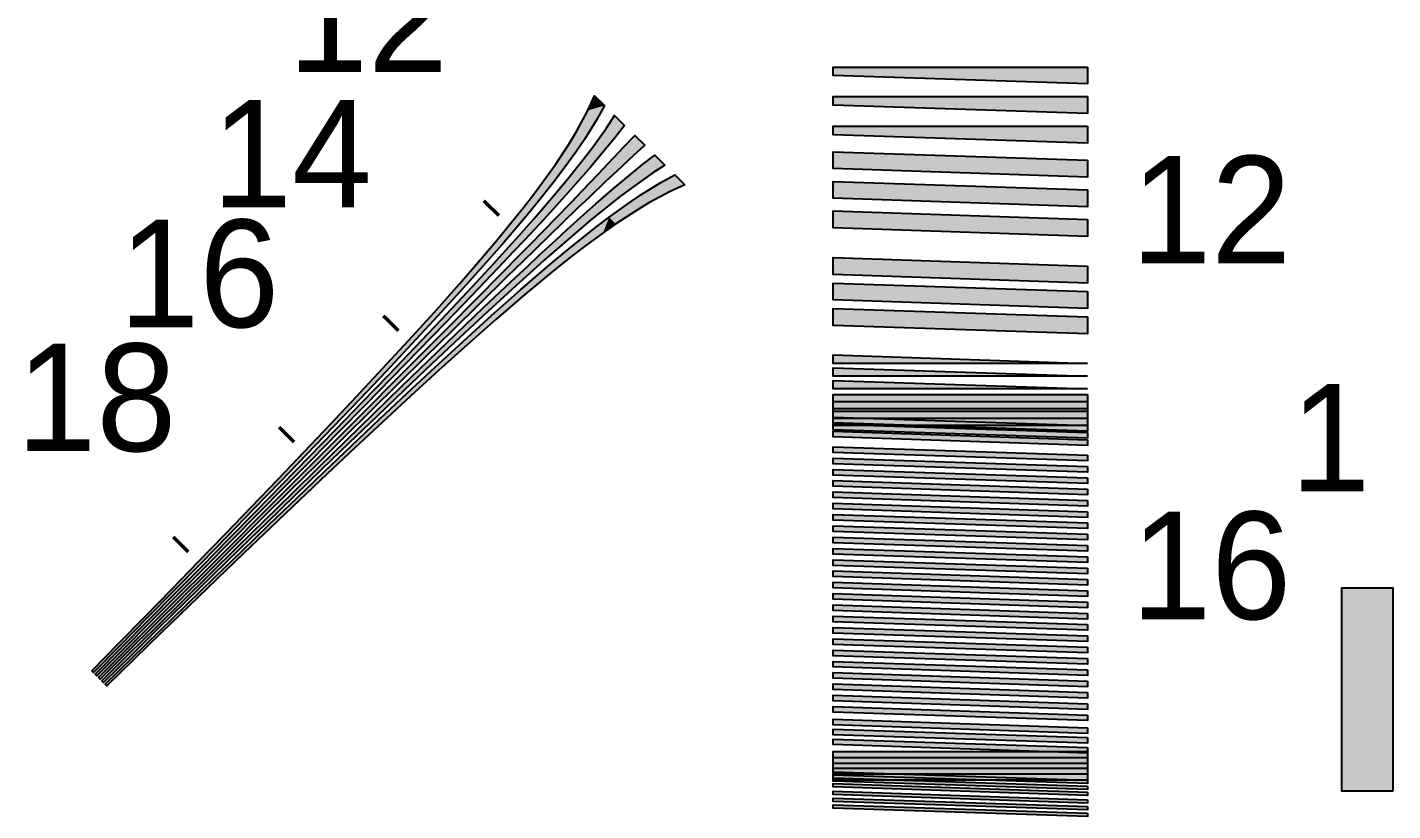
# Model space of a CAD drawing. Header units: millimetres. Extents: x 0 to 420, y 0 to 297.
# Drawn here: x 235 to 301.5, y 198.3 to 236.4 of the extents above; entities that cross this region are included whole.
import ezdxf

# ---------------------------------------------------------------- set-up
doc = ezdxf.new("R2010")
doc.units = ezdxf.units.MM
for name, color, linetype in [('CENTER', 7, 'Continuous'), ('LABELS', 7, 'Continuous'), ('PERIPHERY', 7, 'Continuous')]:
    doc.layers.add(name, color=color, linetype=linetype)

msp = doc.modelspace()

# ---------------------------------------------------------------- hatches: boundary and pattern name
at = {"layer": 'CENTER', "true_color": 0x000000}
h = msp.add_hatch(color=7, dxfattribs=at)
h.dxf.hatch_style = 1
h.paths.add_polyline_path([(301.472, 199.237), (298.997, 199.237), (298.997, 209.137), (301.472, 209.137), (301.472, 199.237)])
at = {"layer": 'PERIPHERY', "true_color": 0x000000}
h = msp.add_hatch(color=7, dxfattribs=at)
h.dxf.hatch_style = 1
h.paths.add_polyline_path([(286.622, 234.506), (286.622, 233.681), (274.246, 234.094), (274.246, 234.506), (286.622, 234.506)])
h = msp.add_hatch(color=7, dxfattribs=at)
h.dxf.hatch_style = 1
h.paths.add_polyline_path([(263.108, 232.627), (262.739, 231.948), (262.136, 230.979), (261.71, 230.356), (261.049, 229.444), (260.593, 228.85), (259.898, 227.972), (259.425, 227.395), (258.704, 226.542), (258.22, 225.977), (257.485, 225.138), (256.246, 223.753), (254.992, 222.383), (253.731, 221.02), (252.46, 219.666), (251.181, 218.32), (249.898, 216.979), (248.612, 215.64), (247.321, 214.305), (246.028, 212.973), (244.735, 211.642), (243.437, 210.315), (242.14, 208.988), (240.839, 207.664), (239.536, 206.342), (238.233, 205.02), (238.153, 205.1), (239.451, 206.427), (240.748, 207.753), (242.046, 209.08), (243.339, 210.412), (244.633, 211.744), (245.921, 213.08), (247.207, 214.419), (248.49, 215.761), (249.769, 217.107), (251.042, 218.458), (252.308, 219.817), (253.567, 221.182), (254.816, 222.557), (256.051, 223.947), (257.268, 225.353), (257.986, 226.209), (258.46, 226.784), (259.161, 227.657), (259.619, 228.249), (260.288, 229.153), (260.724, 229.766), (261.349, 230.714), (261.745, 231.366), (262.294, 232.388), (262.62, 233.11), (263.108, 232.627)])
h = msp.add_hatch(color=7, dxfattribs=at)
h.dxf.hatch_style = 1
h.paths.add_polyline_path([(286.622, 233.062), (286.622, 232.237), (274.246, 232.65), (274.246, 233.062), (286.622, 233.062)])
h = msp.add_hatch(color=7, dxfattribs=at)
h.dxf.hatch_style = 1
h.paths.add_polyline_path([(264.088, 231.661), (263.628, 231.072), (262.919, 230.206), (262.437, 229.639), (261.702, 228.8), (261.205, 228.247), (260.458, 227.42), (259.954, 226.874), (259.194, 226.059), (258.686, 225.518), (257.921, 224.708), (256.638, 223.367), (255.35, 222.03), (254.057, 220.698), (252.761, 219.369), (251.46, 218.045), (250.16, 216.72), (248.857, 215.398), (247.552, 214.079), (246.246, 212.759), (244.941, 211.439), (243.633, 210.122), (242.325, 208.805), (241.015, 207.49), (239.708, 206.173), (238.397, 204.858), (238.317, 204.938), (239.622, 206.258), (240.927, 207.577), (242.233, 208.897), (243.536, 210.219), (244.838, 211.541), (246.139, 212.865), (247.436, 214.192), (248.735, 215.519), (250.03, 216.848), (251.321, 218.182), (252.609, 219.519), (253.893, 220.861), (255.171, 222.207), (256.442, 223.56), (257.703, 224.923), (258.453, 225.747), (258.95, 226.3), (259.689, 227.135), (260.176, 227.697), (260.9, 228.549), (261.377, 229.121), (262.075, 229.996), (262.528, 230.593), (263.182, 231.511), (263.598, 232.144), (264.088, 231.661)])
h = msp.add_hatch(color=7, dxfattribs=at)
h.dxf.hatch_style = 1
h.paths.add_polyline_path([(286.622, 231.619), (286.622, 230.794), (274.246, 231.206), (274.246, 231.619), (286.622, 231.619)])
h = msp.add_hatch(color=7, dxfattribs=at)
h.dxf.hatch_style = 1
h.paths.add_polyline_path([(265.067, 230.696), (264.519, 230.193), (263.703, 229.434), (263.162, 228.924), (262.356, 228.155), (261.817, 227.643), (261.016, 226.869), (260.483, 226.352), (259.684, 225.576), (259.153, 225.057), (258.354, 224.28), (257.029, 222.98), (255.704, 221.68), (254.382, 220.377), (253.062, 219.072), (251.742, 217.767), (250.422, 216.461), (249.102, 215.156), (247.784, 213.849), (246.464, 212.543), (245.147, 211.236), (243.829, 209.929), (242.512, 208.621), (241.194, 207.313), (239.877, 206.006), (238.561, 204.696), (238.478, 204.778), (239.793, 206.088), (241.106, 207.4), (242.418, 208.713), (243.731, 210.025), (245.044, 211.337), (246.356, 212.65), (247.666, 213.964), (248.979, 215.277), (250.289, 216.592), (251.599, 217.906), (252.91, 219.221), (254.22, 220.536), (255.528, 221.853), (256.833, 223.173), (258.138, 224.492), (258.918, 225.288), (259.439, 225.817), (260.218, 226.612), (260.737, 227.144), (261.512, 227.944), (262.028, 228.478), (262.8, 229.281), (263.311, 229.819), (264.073, 230.632), (264.577, 231.177), (265.067, 230.696)])
h = msp.add_hatch(color=7, dxfattribs=at)
h.dxf.hatch_style = 1
h.paths.add_polyline_path([(266.046, 229.73), (265.41, 229.315), (264.486, 228.662), (263.886, 228.21), (263.007, 227.513), (262.429, 227.04), (261.577, 226.317), (261.012, 225.831), (260.174, 225.094), (259.618, 224.599), (258.79, 223.852), (257.422, 222.595), (256.062, 221.328), (254.71, 220.054), (253.363, 218.776), (252.021, 217.492), (250.681, 216.206), (249.347, 214.916), (248.014, 213.623), (246.682, 212.329), (245.352, 211.034), (244.025, 209.736), (242.698, 208.438), (241.373, 207.138), (240.048, 205.837), (238.723, 204.537), (238.642, 204.617), (239.962, 205.922), (241.285, 207.225), (242.605, 208.53), (243.927, 209.833), (245.249, 211.135), (246.574, 212.435), (247.899, 213.736), (249.224, 215.036), (250.551, 216.334), (251.881, 217.63), (253.211, 218.925), (254.546, 220.216), (255.883, 221.504), (257.225, 222.788), (258.572, 224.067), (259.386, 224.829), (259.929, 225.336), (260.748, 226.093), (261.296, 226.595), (262.124, 227.342), (262.682, 227.835), (263.525, 228.568), (264.095, 229.049), (264.965, 229.755), (265.557, 230.214), (266.046, 229.73)])
h = msp.add_hatch(color=7, dxfattribs=at)
h.dxf.hatch_style = 1
h.paths.add_polyline_path([(286.622, 229.969), (286.622, 229.144), (274.246, 229.556), (274.246, 230.381), (286.622, 229.969)])
h = msp.add_hatch(color=7, dxfattribs=at)
h.dxf.hatch_style = 1
h.paths.add_polyline_path([(267.025, 228.765), (266.298, 228.438), (265.269, 227.889), (264.613, 227.493), (263.66, 226.869), (263.041, 226.436), (262.135, 225.766), (261.54, 225.31), (260.663, 224.611), (260.085, 224.137), (259.225, 223.421), (257.812, 222.208), (256.416, 220.977), (255.035, 219.733), (253.663, 218.478), (252.299, 217.217), (250.942, 215.947), (249.59, 214.674), (248.243, 213.395), (246.899, 212.114), (245.557, 210.83), (244.219, 209.542), (242.882, 208.253), (241.55, 206.96), (240.218, 205.667), (238.886, 204.374), (238.805, 204.454), (240.132, 205.752), (241.46, 207.05), (242.789, 208.345), (244.121, 209.638), (245.453, 210.931), (246.791, 212.22), (248.128, 213.508), (249.468, 214.794), (250.812, 216.075), (252.16, 217.354), (253.511, 218.628), (254.87, 219.894), (256.239, 221.151), (257.616, 222.401), (259.007, 223.636), (259.85, 224.368), (260.417, 224.852), (261.275, 225.57), (261.855, 226.041), (262.734, 226.737), (263.334, 227.189), (264.25, 227.85), (264.877, 228.275), (265.852, 228.877), (266.535, 229.247), (267.025, 228.765)])
h = msp.add_hatch(color=7, dxfattribs=at)
h.dxf.hatch_style = 1
h.paths.add_polyline_path([(286.622, 228.525), (286.622, 227.7), (274.246, 228.112), (274.246, 228.937), (286.622, 228.525)])
h = msp.add_hatch(color=7, dxfattribs=at)
h.dxf.hatch_style = 1
h.paths.add_polyline_path([(286.622, 227.081), (286.622, 226.256), (274.246, 226.669), (274.246, 227.494), (286.622, 227.081)])
h = msp.add_hatch(color=7, dxfattribs=at)
h.dxf.hatch_style = 1
h.paths.add_polyline_path([(286.622, 224.812), (286.622, 223.987), (274.246, 224.4), (274.246, 225.225), (286.622, 224.812)])
h = msp.add_hatch(color=7, dxfattribs=at)
h.dxf.hatch_style = 1
h.paths.add_polyline_path([(286.622, 223.575), (286.622, 222.75), (274.246, 223.162), (274.246, 223.987), (286.622, 223.575)])
h = msp.add_hatch(color=7, dxfattribs=at)
h.dxf.hatch_style = 1
h.paths.add_polyline_path([(286.622, 222.337), (286.622, 221.512), (274.246, 221.925), (274.246, 222.75), (286.622, 222.337)])
h = msp.add_hatch(color=7, dxfattribs=at)
h.dxf.hatch_style = 1
h.paths.add_polyline_path([(286.622, 220.069), (274.246, 220.069), (274.246, 220.481), (286.622, 220.069)])
h = msp.add_hatch(color=7, dxfattribs=at)
h.dxf.hatch_style = 1
h.paths.add_polyline_path([(286.622, 219.45), (274.246, 219.45), (274.246, 219.862), (286.622, 219.45)])
h = msp.add_hatch(color=7, dxfattribs=at)
h.dxf.hatch_style = 1
h.paths.add_polyline_path([(286.622, 218.831), (274.246, 218.831), (274.246, 219.244), (286.622, 218.831)])
h = msp.add_hatch(color=7, dxfattribs=at)
h.dxf.hatch_style = 1
h.paths.add_polyline_path([(286.622, 218.556), (286.622, 217.731), (274.246, 217.731), (274.246, 218.556), (286.622, 218.556)])
h = msp.add_hatch(color=7, dxfattribs=at)
h.dxf.hatch_style = 1
h.paths.add_polyline_path([(286.622, 218.212), (286.622, 217.387), (274.246, 217.387), (274.246, 218.212), (286.622, 218.212)])
h = msp.add_hatch(color=7, dxfattribs=at)
h.dxf.hatch_style = 1
h.paths.add_polyline_path([(286.622, 217.869), (286.622, 217.044), (274.246, 217.044), (274.246, 217.869), (286.622, 217.869)])
h = msp.add_hatch(color=7, dxfattribs=at)
h.dxf.hatch_style = 1
h.paths.add_polyline_path([(286.622, 217.044), (286.622, 216.769), (274.246, 217.181), (274.246, 217.456), (286.622, 217.044)])
h = msp.add_hatch(color=7, dxfattribs=at)
h.dxf.hatch_style = 1
h.paths.add_polyline_path([(286.622, 216.7), (286.622, 216.425), (274.246, 216.837), (274.246, 217.112), (286.622, 216.7)])
h = msp.add_hatch(color=7, dxfattribs=at)
h.dxf.hatch_style = 1
h.paths.add_polyline_path([(286.622, 216.356), (286.622, 216.081), (274.246, 216.494), (274.246, 216.769), (286.622, 216.356)])
h = msp.add_hatch(color=7, dxfattribs=at)
h.dxf.hatch_style = 1
h.paths.add_polyline_path([(286.622, 215.6), (286.622, 215.325), (274.246, 215.737), (274.246, 216.012), (286.622, 215.6)])
h = msp.add_hatch(color=7, dxfattribs=at)
h.dxf.hatch_style = 1
h.paths.add_polyline_path([(286.622, 215.05), (286.622, 214.775), (274.246, 215.187), (274.246, 215.462), (286.622, 215.05)])
h = msp.add_hatch(color=7, dxfattribs=at)
h.dxf.hatch_style = 1
h.paths.add_polyline_path([(286.622, 214.5), (286.622, 214.225), (274.246, 214.637), (274.246, 214.912), (286.622, 214.5)])
h = msp.add_hatch(color=7, dxfattribs=at)
h.dxf.hatch_style = 1
h.paths.add_polyline_path([(286.622, 213.95), (286.622, 213.674), (274.246, 214.087), (274.246, 214.362), (286.622, 213.95)])
h = msp.add_hatch(color=7, dxfattribs=at)
h.dxf.hatch_style = 1
h.paths.add_polyline_path([(286.622, 213.4), (286.622, 213.124), (274.246, 213.537), (274.246, 213.812), (286.622, 213.4)])
h = msp.add_hatch(color=7, dxfattribs=at)
h.dxf.hatch_style = 1
h.paths.add_polyline_path([(286.622, 212.85), (286.622, 212.575), (274.246, 212.987), (274.246, 213.262), (286.622, 212.85)])
h = msp.add_hatch(color=7, dxfattribs=at)
h.dxf.hatch_style = 1
h.paths.add_polyline_path([(286.622, 212.3), (286.622, 212.025), (274.246, 212.437), (274.246, 212.712), (286.622, 212.3)])
h = msp.add_hatch(color=7, dxfattribs=at)
h.dxf.hatch_style = 1
h.paths.add_polyline_path([(286.622, 211.75), (286.622, 211.475), (274.246, 211.887), (274.246, 212.162), (286.622, 211.75)])
h = msp.add_hatch(color=7, dxfattribs=at)
h.dxf.hatch_style = 1
h.paths.add_polyline_path([(286.622, 211.2), (286.622, 210.925), (274.246, 211.337), (274.246, 211.612), (286.622, 211.2)])
h = msp.add_hatch(color=7, dxfattribs=at)
h.dxf.hatch_style = 1
h.paths.add_polyline_path([(286.622, 210.649), (286.622, 210.374), (274.246, 210.787), (274.246, 211.062), (286.622, 210.649)])
h = msp.add_hatch(color=7, dxfattribs=at)
h.dxf.hatch_style = 1
h.paths.add_polyline_path([(286.622, 210.099), (286.622, 209.824), (274.246, 210.237), (274.246, 210.512), (286.622, 210.099)])
h = msp.add_hatch(color=7, dxfattribs=at)
h.dxf.hatch_style = 1
h.paths.add_polyline_path([(286.622, 209.549), (286.622, 209.274), (274.246, 209.687), (274.246, 209.962), (286.622, 209.549)])
h = msp.add_hatch(color=7, dxfattribs=at)
h.dxf.hatch_style = 1
h.paths.add_polyline_path([(286.622, 208.999), (286.622, 208.724), (274.246, 209.137), (274.246, 209.412), (286.622, 208.999)])
h = msp.add_hatch(color=7, dxfattribs=at)
h.dxf.hatch_style = 1
h.paths.add_polyline_path([(286.622, 208.449), (286.622, 208.174), (274.246, 208.587), (274.246, 208.862), (286.622, 208.449)])
h = msp.add_hatch(color=7, dxfattribs=at)
h.dxf.hatch_style = 1
h.paths.add_polyline_path([(286.622, 207.899), (286.622, 207.624), (274.246, 208.037), (274.246, 208.312), (286.622, 207.899)])
h = msp.add_hatch(color=7, dxfattribs=at)
h.dxf.hatch_style = 1
h.paths.add_polyline_path([(286.622, 207.349), (286.622, 207.074), (274.246, 207.487), (274.246, 207.762), (286.622, 207.349)])
h = msp.add_hatch(color=7, dxfattribs=at)
h.dxf.hatch_style = 1
h.paths.add_polyline_path([(286.622, 206.8), (286.622, 206.524), (274.246, 206.937), (274.246, 207.212), (286.622, 206.8)])
h = msp.add_hatch(color=7, dxfattribs=at)
h.dxf.hatch_style = 1
h.paths.add_polyline_path([(286.622, 206.25), (286.622, 205.975), (274.246, 206.387), (274.246, 206.662), (286.622, 206.25)])
h = msp.add_hatch(color=7, dxfattribs=at)
h.dxf.hatch_style = 1
h.paths.add_polyline_path([(286.622, 205.699), (286.622, 205.424), (274.246, 205.837), (274.246, 206.112), (286.622, 205.699)])
h = msp.add_hatch(color=7, dxfattribs=at)
h.dxf.hatch_style = 1
h.paths.add_polyline_path([(286.622, 205.149), (286.622, 204.874), (274.246, 205.287), (274.246, 205.562), (286.622, 205.149)])
h = msp.add_hatch(color=7, dxfattribs=at)
h.dxf.hatch_style = 1
h.paths.add_polyline_path([(286.622, 204.599), (286.622, 204.324), (274.246, 204.737), (274.246, 205.012), (286.622, 204.599)])
h = msp.add_hatch(color=7, dxfattribs=at)
h.dxf.hatch_style = 1
h.paths.add_polyline_path([(286.622, 204.049), (286.622, 203.774), (274.246, 204.187), (274.246, 204.462), (286.622, 204.049)])
h = msp.add_hatch(color=7, dxfattribs=at)
h.dxf.hatch_style = 1
h.paths.add_polyline_path([(286.622, 203.499), (286.622, 203.224), (274.246, 203.637), (274.246, 203.912), (286.622, 203.499)])
h = msp.add_hatch(color=7, dxfattribs=at)
h.dxf.hatch_style = 1
h.paths.add_polyline_path([(286.622, 202.949), (286.622, 202.674), (274.246, 203.087), (274.246, 203.362), (286.622, 202.949)])
h = msp.add_hatch(color=7, dxfattribs=at)
h.dxf.hatch_style = 1
h.paths.add_polyline_path([(286.622, 202.33), (286.622, 202.055), (274.246, 202.467), (274.246, 202.742), (286.622, 202.33)])
h = msp.add_hatch(color=7, dxfattribs=at)
h.dxf.hatch_style = 1
h.paths.add_polyline_path([(286.622, 201.849), (286.622, 201.574), (274.246, 201.986), (274.246, 202.261), (286.622, 201.849)])
h = msp.add_hatch(color=7, dxfattribs=at)
h.dxf.hatch_style = 1
h.paths.add_polyline_path([(286.622, 201.368), (286.622, 201.093), (274.246, 201.505), (274.246, 201.78), (286.622, 201.368)])
h = msp.add_hatch(color=7, dxfattribs=at)
h.dxf.hatch_style = 1
h.paths.add_polyline_path([(286.622, 201.176), (286.622, 200.351), (274.246, 200.351), (274.246, 201.176), (286.622, 201.176)])
h = msp.add_hatch(color=7, dxfattribs=at)
h.dxf.hatch_style = 1
h.paths.add_polyline_path([(286.622, 200.887), (286.622, 200.062), (274.246, 200.062), (274.246, 200.887), (286.622, 200.887)])
h = msp.add_hatch(color=7, dxfattribs=at)
h.dxf.hatch_style = 1
h.paths.add_polyline_path([(286.622, 200.599), (286.622, 199.774), (274.246, 199.774), (274.246, 200.599), (286.622, 200.599)])
h = msp.add_hatch(color=7, dxfattribs=at)
h.dxf.hatch_style = 1
h.paths.add_polyline_path([(286.622, 199.774), (286.622, 199.609), (274.246, 200.021), (274.246, 200.186), (286.622, 199.774)])
h = msp.add_hatch(color=7, dxfattribs=at)
h.dxf.hatch_style = 1
h.paths.add_polyline_path([(286.622, 199.485), (286.622, 199.32), (274.246, 199.732), (274.246, 199.897), (286.622, 199.485)])
h = msp.add_hatch(color=7, dxfattribs=at)
h.dxf.hatch_style = 1
h.paths.add_polyline_path([(286.622, 199.196), (286.622, 199.031), (274.246, 199.444), (274.246, 199.609), (286.622, 199.196)])
h = msp.add_hatch(color=7, dxfattribs=at)
h.dxf.hatch_style = 1
h.paths.add_polyline_path([(286.622, 198.825), (286.622, 198.66), (274.246, 199.072), (274.246, 199.237), (286.622, 198.825)])
h = msp.add_hatch(color=7, dxfattribs=at)
h.dxf.hatch_style = 1
h.paths.add_polyline_path([(286.622, 198.495), (286.622, 198.33), (274.246, 198.742), (274.246, 198.907), (286.622, 198.495)])
h = msp.add_hatch(color=7, dxfattribs=at)
h.dxf.hatch_style = 1
h.paths.add_polyline_path([(286.622, 198.165), (286.622, 198), (274.246, 198.412), (274.246, 198.577), (286.622, 198.165)])

# ---------------------------------------------------------------- linework, layer by layer
at = {"layer": 'CENTER', "color": 250}
msp.add_lwpolyline([(301.472, 199.237), (298.997, 199.237), (298.997, 209.137), (301.472, 209.137), (301.472, 199.237)], close=True, dxfattribs=at)
at = {"layer": 'CENTER', "color": 250, "true_color": 0x000000}
for points in [[(301.472, 199.237), (301.472, 209.137), (298.997, 209.137)], [(298.997, 209.137), (298.997, 199.237), (301.472, 199.237)]]:
    msp.add_solid(points, dxfattribs=at)
at = {"layer": 'PERIPHERY', "color": 250}
for points in [[(286.622, 234.506), (286.622, 233.681), (274.246, 234.094), (274.246, 234.506), (286.622, 234.506)], [(263.108, 232.627), (262.739, 231.948), (262.136, 230.979), (261.71, 230.356), (261.049, 229.444), (260.593, 228.85), (259.898, 227.972), (259.425, 227.395), (258.704, 226.542), (258.22, 225.977), (257.485, 225.138), (256.246, 223.753), (254.992, 222.383), (253.731, 221.02), (252.46, 219.666), (251.181, 218.32), (249.898, 216.979), (248.612, 215.64), (247.321, 214.305), (246.028, 212.973), (244.735, 211.642), (243.437, 210.315), (242.14, 208.988), (240.839, 207.664), (239.536, 206.342), (238.233, 205.02), (238.153, 205.1), (239.451, 206.427), (240.748, 207.753), (242.046, 209.08), (243.339, 210.412), (244.633, 211.744), (245.921, 213.08), (247.207, 214.419), (248.49, 215.761), (249.769, 217.107), (251.042, 218.458), (252.308, 219.817), (253.567, 221.182), (254.816, 222.557), (256.051, 223.947), (257.268, 225.353), (257.986, 226.209), (258.46, 226.784), (259.161, 227.657), (259.619, 228.249), (260.288, 229.153), (260.724, 229.766), (261.349, 230.714), (261.745, 231.366), (262.294, 232.388), (262.62, 233.11), (263.108, 232.627)], [(286.622, 233.062), (286.622, 232.237), (274.246, 232.65), (274.246, 233.062), (286.622, 233.062)], [(264.088, 231.661), (263.628, 231.072), (262.919, 230.206), (262.437, 229.639), (261.702, 228.8), (261.205, 228.247), (260.458, 227.42), (259.954, 226.874), (259.194, 226.059), (258.686, 225.518), (257.921, 224.708), (256.638, 223.367), (255.35, 222.03), (254.057, 220.698), (252.761, 219.369), (251.46, 218.045), (250.16, 216.72), (248.857, 215.398), (247.552, 214.079), (246.246, 212.759), (244.941, 211.439), (243.633, 210.122), (242.325, 208.805), (241.015, 207.49), (239.708, 206.173), (238.397, 204.858), (238.317, 204.938), (239.622, 206.258), (240.927, 207.577), (242.233, 208.897), (243.536, 210.219), (244.838, 211.541), (246.139, 212.865), (247.436, 214.192), (248.735, 215.519), (250.03, 216.848), (251.321, 218.182), (252.609, 219.519), (253.893, 220.861), (255.171, 222.207), (256.442, 223.56), (257.703, 224.923), (258.453, 225.747), (258.95, 226.3), (259.689, 227.135), (260.176, 227.697), (260.9, 228.549), (261.377, 229.121), (262.075, 229.996), (262.528, 230.593), (263.182, 231.511), (263.598, 232.144), (264.088, 231.661)], [(286.622, 231.619), (286.622, 230.794), (274.246, 231.206), (274.246, 231.619), (286.622, 231.619)], [(265.067, 230.696), (264.519, 230.193), (263.703, 229.434), (263.162, 228.924), (262.356, 228.155), (261.817, 227.643), (261.016, 226.869), (260.483, 226.352), (259.684, 225.576), (259.153, 225.057), (258.354, 224.28), (257.029, 222.98), (255.704, 221.68), (254.382, 220.377), (253.062, 219.072), (251.742, 217.767), (250.422, 216.461), (249.102, 215.156), (247.784, 213.849), (246.464, 212.543), (245.147, 211.236), (243.829, 209.929), (242.512, 208.621), (241.194, 207.313), (239.877, 206.006), (238.561, 204.696), (238.478, 204.778), (239.793, 206.088), (241.106, 207.4), (242.418, 208.713), (243.731, 210.025), (245.044, 211.337), (246.356, 212.65), (247.666, 213.964), (248.979, 215.277), (250.289, 216.592), (251.599, 217.906), (252.91, 219.221), (254.22, 220.536), (255.528, 221.853), (256.833, 223.173), (258.138, 224.492), (258.918, 225.288), (259.439, 225.817), (260.218, 226.612), (260.737, 227.144), (261.512, 227.944), (262.028, 228.478), (262.8, 229.281), (263.311, 229.819), (264.073, 230.632), (264.577, 231.177), (265.067, 230.696)], [(266.046, 229.73), (265.41, 229.315), (264.486, 228.662), (263.886, 228.21), (263.007, 227.513), (262.429, 227.04), (261.577, 226.317), (261.012, 225.831), (260.174, 225.094), (259.618, 224.599), (258.79, 223.852), (257.422, 222.595), (256.062, 221.328), (254.71, 220.054), (253.363, 218.776), (252.021, 217.492), (250.681, 216.206), (249.347, 214.916), (248.014, 213.623), (246.682, 212.329), (245.352, 211.034), (244.025, 209.736), (242.698, 208.438), (241.373, 207.138), (240.048, 205.837), (238.723, 204.537), (238.642, 204.617), (239.962, 205.922), (241.285, 207.225), (242.605, 208.53), (243.927, 209.833), (245.249, 211.135), (246.574, 212.435), (247.899, 213.736), (249.224, 215.036), (250.551, 216.334), (251.881, 217.63), (253.211, 218.925), (254.546, 220.216), (255.883, 221.504), (257.225, 222.788), (258.572, 224.067), (259.386, 224.829), (259.929, 225.336), (260.748, 226.093), (261.296, 226.595), (262.124, 227.342), (262.682, 227.835), (263.525, 228.568), (264.095, 229.049), (264.965, 229.755), (265.557, 230.214), (266.046, 229.73)], [(286.622, 229.969), (286.622, 229.144), (274.246, 229.556), (274.246, 230.381), (286.622, 229.969)], [(267.025, 228.765), (266.298, 228.438), (265.269, 227.889), (264.613, 227.493), (263.66, 226.869), (263.041, 226.436), (262.135, 225.766), (261.54, 225.31), (260.663, 224.611), (260.085, 224.137), (259.225, 223.421), (257.812, 222.208), (256.416, 220.977), (255.035, 219.733), (253.663, 218.478), (252.299, 217.217), (250.942, 215.947), (249.59, 214.674), (248.243, 213.395), (246.899, 212.114), (245.557, 210.83), (244.219, 209.542), (242.882, 208.253), (241.55, 206.96), (240.218, 205.667), (238.886, 204.374), (238.805, 204.454), (240.132, 205.752), (241.46, 207.05), (242.789, 208.345), (244.121, 209.638), (245.453, 210.931), (246.791, 212.22), (248.128, 213.508), (249.468, 214.794), (250.812, 216.075), (252.16, 217.354), (253.511, 218.628), (254.87, 219.894), (256.239, 221.151), (257.616, 222.401), (259.007, 223.636), (259.85, 224.368), (260.417, 224.852), (261.275, 225.57), (261.855, 226.041), (262.734, 226.737), (263.334, 227.189), (264.25, 227.85), (264.877, 228.275), (265.852, 228.877), (266.535, 229.247), (267.025, 228.765)], [(286.622, 228.525), (286.622, 227.7), (274.246, 228.112), (274.246, 228.937), (286.622, 228.525)], [(286.622, 227.081), (286.622, 226.256), (274.246, 226.669), (274.246, 227.494), (286.622, 227.081)], [(286.622, 224.812), (286.622, 223.987), (274.246, 224.4), (274.246, 225.225), (286.622, 224.812)], [(286.622, 223.575), (286.622, 222.75), (274.246, 223.162), (274.246, 223.987), (286.622, 223.575)], [(286.622, 222.337), (286.622, 221.512), (274.246, 221.925), (274.246, 222.75), (286.622, 222.337)], [(286.622, 220.069), (274.246, 220.069), (274.246, 220.481), (286.622, 220.069)], [(286.622, 219.45), (274.246, 219.45), (274.246, 219.862), (286.622, 219.45)], [(286.622, 218.831), (274.246, 218.831), (274.246, 219.244), (286.622, 218.831)], [(286.622, 218.556), (286.622, 217.731), (274.246, 217.731), (274.246, 218.556), (286.622, 218.556)], [(286.622, 218.212), (286.622, 217.387), (274.246, 217.387), (274.246, 218.212), (286.622, 218.212)], [(286.622, 217.869), (286.622, 217.044), (274.246, 217.044), (274.246, 217.869), (286.622, 217.869)], [(286.622, 217.044), (286.622, 216.769), (274.246, 217.181), (274.246, 217.456), (286.622, 217.044)], [(286.622, 216.7), (286.622, 216.425), (274.246, 216.837), (274.246, 217.112), (286.622, 216.7)], [(286.622, 216.356), (286.622, 216.081), (274.246, 216.494), (274.246, 216.769), (286.622, 216.356)], [(286.622, 215.6), (286.622, 215.325), (274.246, 215.737), (274.246, 216.012), (286.622, 215.6)], [(286.622, 215.05), (286.622, 214.775), (274.246, 215.187), (274.246, 215.462), (286.622, 215.05)], [(286.622, 214.5), (286.622, 214.225), (274.246, 214.637), (274.246, 214.912), (286.622, 214.5)], [(286.622, 213.95), (286.622, 213.674), (274.246, 214.087), (274.246, 214.362), (286.622, 213.95)], [(286.622, 213.4), (286.622, 213.124), (274.246, 213.537), (274.246, 213.812), (286.622, 213.4)], [(286.622, 212.85), (286.622, 212.575), (274.246, 212.987), (274.246, 213.262), (286.622, 212.85)], [(286.622, 212.3), (286.622, 212.025), (274.246, 212.437), (274.246, 212.712), (286.622, 212.3)], [(286.622, 211.75), (286.622, 211.475), (274.246, 211.887), (274.246, 212.162), (286.622, 211.75)], [(286.622, 211.2), (286.622, 210.925), (274.246, 211.337), (274.246, 211.612), (286.622, 211.2)], [(286.622, 210.649), (286.622, 210.374), (274.246, 210.787), (274.246, 211.062), (286.622, 210.649)], [(286.622, 210.099), (286.622, 209.824), (274.246, 210.237), (274.246, 210.512), (286.622, 210.099)], [(286.622, 209.549), (286.622, 209.274), (274.246, 209.687), (274.246, 209.962), (286.622, 209.549)], [(286.622, 208.999), (286.622, 208.724), (274.246, 209.137), (274.246, 209.412), (286.622, 208.999)], [(286.622, 208.449), (286.622, 208.174), (274.246, 208.587), (274.246, 208.862), (286.622, 208.449)], [(286.622, 207.899), (286.622, 207.624), (274.246, 208.037), (274.246, 208.312), (286.622, 207.899)], [(286.622, 207.349), (286.622, 207.074), (274.246, 207.487), (274.246, 207.762), (286.622, 207.349)], [(286.622, 206.8), (286.622, 206.524), (274.246, 206.937), (274.246, 207.212), (286.622, 206.8)], [(286.622, 206.25), (286.622, 205.975), (274.246, 206.387), (274.246, 206.662), (286.622, 206.25)], [(286.622, 205.699), (286.622, 205.424), (274.246, 205.837), (274.246, 206.112), (286.622, 205.699)], [(286.622, 205.149), (286.622, 204.874), (274.246, 205.287), (274.246, 205.562), (286.622, 205.149)], [(286.622, 204.599), (286.622, 204.324), (274.246, 204.737), (274.246, 205.012), (286.622, 204.599)], [(286.622, 204.049), (286.622, 203.774), (274.246, 204.187), (274.246, 204.462), (286.622, 204.049)], [(286.622, 203.499), (286.622, 203.224), (274.246, 203.637), (274.246, 203.912), (286.622, 203.499)], [(286.622, 202.949), (286.622, 202.674), (274.246, 203.087), (274.246, 203.362), (286.622, 202.949)], [(286.622, 202.33), (286.622, 202.055), (274.246, 202.467), (274.246, 202.742), (286.622, 202.33)], [(286.622, 201.849), (286.622, 201.574), (274.246, 201.986), (274.246, 202.261), (286.622, 201.849)], [(286.622, 201.368), (286.622, 201.093), (274.246, 201.505), (274.246, 201.78), (286.622, 201.368)], [(286.622, 201.176), (286.622, 200.351), (274.246, 200.351), (274.246, 201.176), (286.622, 201.176)], [(286.622, 200.887), (286.622, 200.062), (274.246, 200.062), (274.246, 200.887), (286.622, 200.887)], [(286.622, 200.599), (286.622, 199.774), (274.246, 199.774), (274.246, 200.599), (286.622, 200.599)], [(286.622, 199.774), (286.622, 199.609), (274.246, 200.021), (274.246, 200.186), (286.622, 199.774)], [(286.622, 199.485), (286.622, 199.32), (274.246, 199.732), (274.246, 199.897), (286.622, 199.485)], [(286.622, 199.196), (286.622, 199.031), (274.246, 199.444), (274.246, 199.609), (286.622, 199.196)], [(286.622, 198.825), (286.622, 198.66), (274.246, 199.072), (274.246, 199.237), (286.622, 198.825)], [(286.622, 198.495), (286.622, 198.33), (274.246, 198.742), (274.246, 198.907), (286.622, 198.495)], [(286.622, 198.165), (286.622, 198), (274.246, 198.412), (274.246, 198.577), (286.622, 198.165)]]:
    msp.add_lwpolyline(points, close=True, dxfattribs=at)
at = {"layer": 'PERIPHERY', "color": 250, "lineweight": 35, "const_width": 0.172}
for points in [[(257.236, 227.99), (257.97, 227.266)], [(252.343, 222.388), (253.077, 221.664)], [(247.266, 216.967), (248, 216.243)], [(242.115, 211.618), (242.85, 210.894)]]:
    msp.add_lwpolyline(points, dxfattribs=at)
at = {"layer": 'PERIPHERY', "color": 250, "true_color": 0x000000}
for points in [[(286.622, 234.506), (274.246, 234.506), (274.246, 234.094)], [(274.246, 234.094), (286.622, 233.681), (286.622, 234.506)], [(263.108, 232.627), (259.161, 227.657), (254.992, 222.383)], [(263.108, 232.627), (254.992, 222.383), (256.246, 223.753)], [(263.108, 232.627), (256.246, 223.753), (257.485, 225.138)], [(263.108, 232.627), (257.485, 225.138), (258.22, 225.977)], [(263.108, 232.627), (258.22, 225.977), (258.704, 226.542)], [(263.108, 232.627), (258.704, 226.542), (259.425, 227.395)], [(263.108, 232.627), (259.619, 228.249), (259.161, 227.657)], [(263.108, 232.627), (259.425, 227.395), (259.898, 227.972)], [(263.108, 232.627), (260.288, 229.153), (259.619, 228.249)], [(263.108, 232.627), (259.898, 227.972), (260.593, 228.85)], [(263.108, 232.627), (260.724, 229.766), (260.288, 229.153)], [(263.108, 232.627), (260.593, 228.85), (261.049, 229.444)], [(263.108, 232.627), (261.349, 230.714), (260.724, 229.766)], [(263.108, 232.627), (261.049, 229.444), (261.71, 230.356)], [(263.108, 232.627), (261.745, 231.366), (261.349, 230.714)], [(263.108, 232.627), (261.71, 230.356), (262.136, 230.979)], [(263.108, 232.627), (262.294, 232.388), (261.745, 231.366)], [(262.136, 230.979), (262.739, 231.948), (263.108, 232.627)], [(263.108, 232.627), (262.62, 233.11), (262.294, 232.388)], [(286.622, 233.062), (274.246, 233.062), (274.246, 232.65)], [(274.246, 232.65), (286.622, 232.237), (286.622, 233.062)], [(264.088, 231.661), (263.598, 232.144), (263.182, 231.511)], [(264.088, 231.661), (255.171, 222.207), (247.552, 214.079)], [(264.088, 231.661), (247.552, 214.079), (248.857, 215.398)], [(264.088, 231.661), (248.857, 215.398), (250.16, 216.72)], [(264.088, 231.661), (250.16, 216.72), (251.46, 218.045)], [(264.088, 231.661), (251.46, 218.045), (252.761, 219.369)], [(264.088, 231.661), (252.761, 219.369), (254.057, 220.698)], [(264.088, 231.661), (254.057, 220.698), (255.35, 222.03)], [(264.088, 231.661), (256.442, 223.56), (255.171, 222.207)], [(264.088, 231.661), (255.35, 222.03), (256.638, 223.367)], [(264.088, 231.661), (257.703, 224.923), (256.442, 223.56)], [(264.088, 231.661), (256.638, 223.367), (257.921, 224.708)], [(264.088, 231.661), (258.453, 225.747), (257.703, 224.923)], [(264.088, 231.661), (257.921, 224.708), (258.686, 225.518)], [(264.088, 231.661), (258.95, 226.3), (258.453, 225.747)], [(264.088, 231.661), (258.686, 225.518), (259.194, 226.059)], [(264.088, 231.661), (259.689, 227.135), (258.95, 226.3)], [(264.088, 231.661), (259.194, 226.059), (259.954, 226.874)], [(264.088, 231.661), (260.176, 227.697), (259.689, 227.135)], [(264.088, 231.661), (259.954, 226.874), (260.458, 227.42)], [(264.088, 231.661), (260.9, 228.549), (260.176, 227.697)], [(264.088, 231.661), (260.458, 227.42), (261.205, 228.247)], [(264.088, 231.661), (261.377, 229.121), (260.9, 228.549)], [(264.088, 231.661), (261.205, 228.247), (261.702, 228.8)], [(264.088, 231.661), (262.075, 229.996), (261.377, 229.121)], [(264.088, 231.661), (261.702, 228.8), (262.437, 229.639)], [(264.088, 231.661), (262.528, 230.593), (262.075, 229.996)], [(264.088, 231.661), (262.437, 229.639), (262.919, 230.206)], [(264.088, 231.661), (263.182, 231.511), (262.528, 230.593)], [(262.919, 230.206), (263.628, 231.072), (264.088, 231.661)], [(286.622, 231.619), (274.246, 231.619), (274.246, 231.206)], [(274.246, 231.206), (286.622, 230.794), (286.622, 231.619)], [(265.067, 230.696), (258.138, 224.492), (256.833, 223.173)], [(256.833, 223.173), (264.519, 230.193), (265.067, 230.696)], [(265.067, 230.696), (258.918, 225.288), (258.138, 224.492)], [(265.067, 230.696), (259.439, 225.817), (258.918, 225.288)], [(265.067, 230.696), (260.218, 226.612), (259.439, 225.817)], [(265.067, 230.696), (260.737, 227.144), (260.218, 226.612)], [(265.067, 230.696), (261.512, 227.944), (260.737, 227.144)], [(265.067, 230.696), (262.028, 228.478), (261.512, 227.944)], [(265.067, 230.696), (262.8, 229.281), (262.028, 228.478)], [(265.067, 230.696), (263.311, 229.819), (262.8, 229.281)], [(265.067, 230.696), (264.073, 230.632), (263.311, 229.819)], [(265.067, 230.696), (264.577, 231.177), (264.073, 230.632)], [(256.833, 223.173), (263.703, 229.434), (264.519, 230.193)], [(266.046, 229.73), (265.557, 230.214), (264.965, 229.755)], [(286.622, 229.969), (274.246, 230.381), (274.246, 229.556)], [(274.246, 229.556), (286.622, 229.144), (286.622, 229.969)], [(256.833, 223.173), (263.162, 228.924), (263.703, 229.434)], [(266.046, 229.73), (262.682, 227.835), (262.124, 227.342)], [(262.124, 227.342), (265.41, 229.315), (266.046, 229.73)], [(262.124, 227.342), (264.486, 228.662), (265.41, 229.315)], [(266.046, 229.73), (263.525, 228.568), (262.682, 227.835)], [(266.046, 229.73), (264.095, 229.049), (263.525, 228.568)], [(266.046, 229.73), (264.965, 229.755), (264.095, 229.049)], [(256.833, 223.173), (262.356, 228.155), (263.162, 228.924)], [(262.124, 227.342), (263.886, 228.21), (264.486, 228.662)], [(267.025, 228.765), (264.25, 227.85), (263.334, 227.189)], [(263.334, 227.189), (266.298, 228.438), (267.025, 228.765)], [(267.025, 228.765), (264.877, 228.275), (264.25, 227.85)], [(267.025, 228.765), (265.852, 228.877), (264.877, 228.275)], [(267.025, 228.765), (266.535, 229.247), (265.852, 228.877)], [(286.622, 228.525), (274.246, 228.937), (274.246, 228.112)], [(256.833, 223.173), (261.817, 227.643), (262.356, 228.155)], [(262.124, 227.342), (263.007, 227.513), (263.886, 228.21)], [(263.334, 227.189), (265.269, 227.889), (266.298, 228.438)], [(274.246, 228.112), (286.622, 227.7), (286.622, 228.525)], [(262.124, 227.342), (239.962, 205.922), (238.642, 204.617)], [(262.124, 227.342), (238.642, 204.617), (246.682, 212.329)], [(262.124, 227.342), (241.285, 207.225), (239.962, 205.922)], [(262.124, 227.342), (242.605, 208.53), (241.285, 207.225)], [(262.124, 227.342), (243.927, 209.833), (242.605, 208.53)], [(262.124, 227.342), (245.249, 211.135), (243.927, 209.833)], [(262.124, 227.342), (246.574, 212.435), (245.249, 211.135)], [(262.124, 227.342), (247.899, 213.736), (246.574, 212.435)], [(262.124, 227.342), (246.682, 212.329), (248.014, 213.623)], [(262.124, 227.342), (249.224, 215.036), (247.899, 213.736)], [(262.124, 227.342), (248.014, 213.623), (249.347, 214.916)], [(262.124, 227.342), (250.551, 216.334), (249.224, 215.036)], [(262.124, 227.342), (249.347, 214.916), (250.681, 216.206)], [(262.124, 227.342), (251.881, 217.63), (250.551, 216.334)], [(262.124, 227.342), (250.681, 216.206), (252.021, 217.492)], [(262.124, 227.342), (253.211, 218.925), (251.881, 217.63)], [(262.124, 227.342), (252.021, 217.492), (253.363, 218.776)], [(262.124, 227.342), (254.546, 220.216), (253.211, 218.925)], [(262.124, 227.342), (253.363, 218.776), (254.71, 220.054)], [(262.124, 227.342), (255.883, 221.504), (254.546, 220.216)], [(262.124, 227.342), (254.71, 220.054), (256.062, 221.328)], [(259.161, 227.657), (258.46, 226.784), (254.992, 222.383)], [(262.124, 227.342), (257.225, 222.788), (255.883, 221.504)], [(262.124, 227.342), (256.062, 221.328), (257.422, 222.595)], [(256.833, 223.173), (261.016, 226.869), (261.817, 227.643)], [(262.124, 227.342), (258.572, 224.067), (257.225, 222.788)], [(262.124, 227.342), (257.422, 222.595), (258.79, 223.852)], [(262.124, 227.342), (259.386, 224.829), (258.572, 224.067)], [(262.124, 227.342), (258.79, 223.852), (259.618, 224.599)], [(262.124, 227.342), (259.929, 225.336), (259.386, 224.829)], [(262.124, 227.342), (259.618, 224.599), (260.174, 225.094)], [(262.124, 227.342), (260.748, 226.093), (259.929, 225.336)], [(262.124, 227.342), (260.174, 225.094), (261.012, 225.831)], [(262.124, 227.342), (261.296, 226.595), (260.748, 226.093)], [(262.124, 227.342), (261.012, 225.831), (261.577, 226.317)], [(262.124, 227.342), (261.577, 226.317), (262.429, 227.04)], [(262.124, 227.342), (262.429, 227.04), (263.007, 227.513)], [(263.334, 227.189), (264.613, 227.493), (265.269, 227.889)], [(263.334, 227.189), (263.66, 226.869), (264.613, 227.493)], [(286.622, 227.081), (274.246, 227.494), (274.246, 226.669)], [(263.334, 227.189), (250.812, 216.075), (249.468, 214.794)], [(263.334, 227.189), (249.468, 214.794), (256.416, 220.977)], [(263.334, 227.189), (252.16, 217.354), (250.812, 216.075)], [(263.334, 227.189), (253.511, 218.628), (252.16, 217.354)], [(263.334, 227.189), (254.87, 219.894), (253.511, 218.628)], [(258.46, 226.784), (257.986, 226.209), (253.731, 221.02)], [(258.46, 226.784), (253.731, 221.02), (254.992, 222.383)], [(263.334, 227.189), (256.239, 221.151), (254.87, 219.894)], [(263.334, 227.189), (257.616, 222.401), (256.239, 221.151)], [(263.334, 227.189), (256.416, 220.977), (257.812, 222.208)], [(256.833, 223.173), (260.483, 226.352), (261.016, 226.869)], [(263.334, 227.189), (259.007, 223.636), (257.616, 222.401)], [(263.334, 227.189), (257.812, 222.208), (259.225, 223.421)], [(263.334, 227.189), (259.85, 224.368), (259.007, 223.636)], [(263.334, 227.189), (259.225, 223.421), (260.085, 224.137)], [(263.334, 227.189), (260.417, 224.852), (259.85, 224.368)], [(263.334, 227.189), (260.085, 224.137), (260.663, 224.611)], [(263.334, 227.189), (261.275, 225.57), (260.417, 224.852)], [(263.334, 227.189), (260.663, 224.611), (261.54, 225.31)], [(263.334, 227.189), (261.855, 226.041), (261.275, 225.57)], [(263.334, 227.189), (261.54, 225.31), (262.135, 225.766)], [(263.334, 227.189), (262.734, 226.737), (261.855, 226.041)], [(263.334, 227.189), (262.135, 225.766), (263.041, 226.436)], [(263.334, 227.189), (263.041, 226.436), (263.66, 226.869)], [(274.246, 226.669), (286.622, 226.256), (286.622, 227.081)], [(257.986, 226.209), (257.268, 225.353), (253.731, 221.02)], [(256.833, 223.173), (259.684, 225.576), (260.483, 226.352)], [(257.268, 225.353), (256.051, 223.947), (251.181, 218.32)], [(257.268, 225.353), (251.181, 218.32), (252.46, 219.666)], [(257.268, 225.353), (252.46, 219.666), (253.731, 221.02)], [(256.833, 223.173), (259.153, 225.057), (259.684, 225.576)], [(256.833, 223.173), (258.354, 224.28), (259.153, 225.057)], [(286.622, 224.812), (274.246, 225.225), (274.246, 224.4)], [(274.246, 224.4), (286.622, 223.987), (286.622, 224.812)], [(256.833, 223.173), (257.029, 222.98), (258.354, 224.28)], [(286.622, 223.575), (274.246, 223.987), (274.246, 223.162)], [(256.051, 223.947), (254.816, 222.557), (249.898, 216.979)], [(256.051, 223.947), (249.898, 216.979), (251.181, 218.32)], [(274.246, 223.162), (286.622, 222.75), (286.622, 223.575)], [(256.833, 223.173), (255.528, 221.853), (238.561, 204.696)], [(256.833, 223.173), (238.561, 204.696), (239.877, 206.006)], [(256.833, 223.173), (239.877, 206.006), (241.194, 207.313)], [(256.833, 223.173), (241.194, 207.313), (242.512, 208.621)], [(256.833, 223.173), (242.512, 208.621), (243.829, 209.929)], [(256.833, 223.173), (243.829, 209.929), (245.147, 211.236)], [(256.833, 223.173), (245.147, 211.236), (246.464, 212.543)], [(256.833, 223.173), (246.464, 212.543), (247.784, 213.849)], [(256.833, 223.173), (247.784, 213.849), (249.102, 215.156)], [(256.833, 223.173), (249.102, 215.156), (250.422, 216.461)], [(256.833, 223.173), (250.422, 216.461), (251.742, 217.767)], [(256.833, 223.173), (251.742, 217.767), (253.062, 219.072)], [(256.833, 223.173), (253.062, 219.072), (254.382, 220.377)], [(256.833, 223.173), (254.382, 220.377), (255.704, 221.68)], [(256.833, 223.173), (255.704, 221.68), (257.029, 222.98)], [(286.622, 222.337), (274.246, 222.75), (274.246, 221.925)], [(255.171, 222.207), (253.893, 220.861), (246.246, 212.759)], [(255.171, 222.207), (246.246, 212.759), (247.552, 214.079)], [(254.816, 222.557), (253.567, 221.182), (247.321, 214.305)], [(254.816, 222.557), (247.321, 214.305), (248.612, 215.64)], [(254.816, 222.557), (248.612, 215.64), (249.898, 216.979)], [(274.246, 221.925), (286.622, 221.512), (286.622, 222.337)], [(255.528, 221.853), (254.22, 220.536), (238.561, 204.696)], [(253.893, 220.861), (252.609, 219.519), (243.633, 210.122)], [(253.893, 220.861), (243.633, 210.122), (244.941, 211.439)], [(253.893, 220.861), (244.941, 211.439), (246.246, 212.759)], [(253.567, 221.182), (252.308, 219.817), (246.028, 212.973)], [(253.567, 221.182), (246.028, 212.973), (247.321, 214.305)], [(249.468, 214.794), (255.035, 219.733), (256.416, 220.977)], [(254.22, 220.536), (252.91, 219.221), (238.561, 204.696)], [(274.246, 220.481), (274.246, 220.069), (286.622, 220.069)], [(252.609, 219.519), (251.321, 218.182), (241.015, 207.49)], [(252.609, 219.519), (241.015, 207.49), (242.325, 208.805)], [(252.609, 219.519), (242.325, 208.805), (243.633, 210.122)], [(252.308, 219.817), (251.042, 218.458), (244.735, 211.642)], [(252.308, 219.817), (244.735, 211.642), (246.028, 212.973)], [(249.468, 214.794), (253.663, 218.478), (255.035, 219.733)], [(274.246, 219.862), (274.246, 219.45), (286.622, 219.45)], [(252.91, 219.221), (251.599, 217.906), (238.561, 204.696)], [(274.246, 219.244), (274.246, 218.831), (286.622, 218.831)], [(251.321, 218.182), (250.03, 216.848), (239.708, 206.173)], [(251.321, 218.182), (239.708, 206.173), (241.015, 207.49)], [(251.042, 218.458), (249.769, 217.107), (242.14, 208.988)], [(251.042, 218.458), (242.14, 208.988), (243.437, 210.315)], [(251.042, 218.458), (243.437, 210.315), (244.735, 211.642)], [(249.468, 214.794), (252.299, 217.217), (253.663, 218.478)], [(286.622, 218.556), (274.246, 218.556), (274.246, 217.731)], [(274.246, 217.731), (286.622, 217.731), (286.622, 218.556)], [(286.622, 218.212), (274.246, 218.212), (274.246, 217.387)], [(274.246, 217.387), (286.622, 217.387), (286.622, 218.212)], [(251.599, 217.906), (248.979, 215.277), (238.561, 204.696)], [(251.599, 217.906), (250.289, 216.592), (248.979, 215.277)], [(286.622, 217.869), (274.246, 217.869), (274.246, 217.044)], [(274.246, 217.044), (286.622, 217.044), (286.622, 217.869)], [(286.622, 217.044), (274.246, 217.456), (274.246, 217.181)], [(250.03, 216.848), (248.735, 215.519), (238.397, 204.858)], [(250.03, 216.848), (238.397, 204.858), (239.708, 206.173)], [(249.769, 217.107), (248.49, 215.761), (240.839, 207.664)], [(249.769, 217.107), (240.839, 207.664), (242.14, 208.988)], [(249.468, 214.794), (250.942, 215.947), (252.299, 217.217)], [(274.246, 217.181), (286.622, 216.769), (286.622, 217.044)], [(286.622, 216.7), (274.246, 217.112), (274.246, 216.837)], [(274.246, 216.837), (286.622, 216.425), (286.622, 216.7)], [(286.622, 216.356), (274.246, 216.769), (274.246, 216.494)], [(274.246, 216.494), (286.622, 216.081), (286.622, 216.356)], [(286.622, 215.6), (274.246, 216.012), (274.246, 215.737)], [(248.49, 215.761), (247.207, 214.419), (238.233, 205.02)], [(248.49, 215.761), (238.233, 205.02), (239.536, 206.342)], [(248.735, 215.519), (246.139, 212.865), (238.397, 204.858)], [(248.49, 215.761), (239.536, 206.342), (240.839, 207.664)], [(248.735, 215.519), (247.436, 214.192), (246.139, 212.865)], [(249.468, 214.794), (249.59, 214.674), (250.942, 215.947)], [(274.246, 215.737), (286.622, 215.325), (286.622, 215.6)], [(286.622, 215.05), (274.246, 215.462), (274.246, 215.187)], [(248.979, 215.277), (246.356, 212.65), (238.561, 204.696)], [(249.468, 214.794), (240.132, 205.752), (238.805, 204.454)], [(249.468, 214.794), (238.805, 204.454), (238.886, 204.374)], [(249.468, 214.794), (238.886, 204.374), (240.218, 205.667)], [(249.468, 214.794), (241.46, 207.05), (240.132, 205.752)], [(249.468, 214.794), (240.218, 205.667), (241.55, 206.96)], [(249.468, 214.794), (242.789, 208.345), (241.46, 207.05)], [(249.468, 214.794), (241.55, 206.96), (242.882, 208.253)], [(249.468, 214.794), (244.121, 209.638), (242.789, 208.345)], [(249.468, 214.794), (242.882, 208.253), (244.219, 209.542)], [(249.468, 214.794), (245.453, 210.931), (244.121, 209.638)], [(249.468, 214.794), (244.219, 209.542), (245.557, 210.83)], [(249.468, 214.794), (246.791, 212.22), (245.453, 210.931)], [(249.468, 214.794), (245.557, 210.83), (246.899, 212.114)], [(248.979, 215.277), (247.666, 213.964), (246.356, 212.65)], [(249.468, 214.794), (248.128, 213.508), (246.791, 212.22)], [(249.468, 214.794), (246.899, 212.114), (248.243, 213.395)], [(249.468, 214.794), (248.243, 213.395), (249.59, 214.674)], [(274.246, 215.187), (286.622, 214.775), (286.622, 215.05)], [(286.622, 214.5), (274.246, 214.912), (274.246, 214.637)], [(247.207, 214.419), (245.921, 213.08), (238.233, 205.02)], [(274.246, 214.637), (286.622, 214.225), (286.622, 214.5)], [(286.622, 213.95), (274.246, 214.362), (274.246, 214.087)], [(274.246, 214.087), (286.622, 213.674), (286.622, 213.95)], [(286.622, 213.4), (274.246, 213.812), (274.246, 213.537)], [(274.246, 213.537), (286.622, 213.124), (286.622, 213.4)], [(245.921, 213.08), (244.633, 211.744), (238.233, 205.02)], [(246.139, 212.865), (244.838, 211.541), (238.397, 204.858)], [(286.622, 212.85), (274.246, 213.262), (274.246, 212.987)], [(274.246, 212.987), (286.622, 212.575), (286.622, 212.85)], [(286.622, 212.3), (274.246, 212.712), (274.246, 212.437)], [(246.356, 212.65), (243.731, 210.025), (238.561, 204.696)], [(238.642, 204.617), (245.352, 211.034), (246.682, 212.329)], [(246.356, 212.65), (245.044, 211.337), (243.731, 210.025)], [(274.246, 212.437), (286.622, 212.025), (286.622, 212.3)], [(286.622, 211.75), (274.246, 212.162), (274.246, 211.887)], [(244.633, 211.744), (242.046, 209.08), (238.233, 205.02)], [(244.838, 211.541), (243.536, 210.219), (238.397, 204.858)], [(244.633, 211.744), (243.339, 210.412), (242.046, 209.08)], [(274.246, 211.887), (286.622, 211.475), (286.622, 211.75)], [(286.622, 211.2), (274.246, 211.612), (274.246, 211.337)], [(274.246, 211.337), (286.622, 210.925), (286.622, 211.2)], [(238.642, 204.617), (244.025, 209.736), (245.352, 211.034)], [(286.622, 210.649), (274.246, 211.062), (274.246, 210.787)], [(274.246, 210.787), (286.622, 210.374), (286.622, 210.649)], [(243.536, 210.219), (242.233, 208.897), (238.397, 204.858)], [(243.731, 210.025), (241.106, 207.4), (238.561, 204.696)], [(243.731, 210.025), (242.418, 208.713), (241.106, 207.4)], [(286.622, 210.099), (274.246, 210.512), (274.246, 210.237)], [(274.246, 210.237), (286.622, 209.824), (286.622, 210.099)], [(238.642, 204.617), (242.698, 208.438), (244.025, 209.736)], [(286.622, 209.549), (274.246, 209.962), (274.246, 209.687)], [(274.246, 209.687), (286.622, 209.274), (286.622, 209.549)], [(286.622, 208.999), (274.246, 209.412), (274.246, 209.137)], [(242.046, 209.08), (240.748, 207.753), (238.233, 205.02)], [(242.233, 208.897), (240.927, 207.577), (238.317, 204.938)], [(242.233, 208.897), (238.317, 204.938), (238.397, 204.858)], [(274.246, 209.137), (286.622, 208.724), (286.622, 208.999)], [(286.622, 208.449), (274.246, 208.862), (274.246, 208.587)], [(238.642, 204.617), (241.373, 207.138), (242.698, 208.438)], [(274.246, 208.587), (286.622, 208.174), (286.622, 208.449)], [(286.622, 207.899), (274.246, 208.312), (274.246, 208.037)], [(274.246, 208.037), (286.622, 207.624), (286.622, 207.899)], [(240.748, 207.753), (239.451, 206.427), (238.153, 205.1)], [(240.748, 207.753), (238.153, 205.1), (238.233, 205.02)], [(240.927, 207.577), (239.622, 206.258), (238.317, 204.938)], [(241.106, 207.4), (239.793, 206.088), (238.561, 204.696)], [(286.622, 207.349), (274.246, 207.762), (274.246, 207.487)], [(274.246, 207.487), (286.622, 207.074), (286.622, 207.349)], [(238.642, 204.617), (240.048, 205.837), (241.373, 207.138)], [(286.622, 206.8), (274.246, 207.212), (274.246, 206.937)], [(274.246, 206.937), (286.622, 206.524), (286.622, 206.8)], [(239.793, 206.088), (238.478, 204.778), (238.561, 204.696)], [(286.622, 206.25), (274.246, 206.662), (274.246, 206.387)], [(274.246, 206.387), (286.622, 205.975), (286.622, 206.25)], [(286.622, 205.699), (274.246, 206.112), (274.246, 205.837)], [(238.642, 204.617), (238.723, 204.537), (240.048, 205.837)], [(274.246, 205.837), (286.622, 205.424), (286.622, 205.699)], [(286.622, 205.149), (274.246, 205.562), (274.246, 205.287)], [(274.246, 205.287), (286.622, 204.874), (286.622, 205.149)], [(286.622, 204.599), (274.246, 205.012), (274.246, 204.737)], [(274.246, 204.737), (286.622, 204.324), (286.622, 204.599)], [(286.622, 204.049), (274.246, 204.462), (274.246, 204.187)], [(274.246, 204.187), (286.622, 203.774), (286.622, 204.049)], [(286.622, 203.499), (274.246, 203.912), (274.246, 203.637)], [(274.246, 203.637), (286.622, 203.224), (286.622, 203.499)], [(286.622, 202.949), (274.246, 203.362), (274.246, 203.087)], [(274.246, 203.087), (286.622, 202.674), (286.622, 202.949)], [(286.622, 202.33), (274.246, 202.742), (274.246, 202.467)], [(274.246, 202.467), (286.622, 202.055), (286.622, 202.33)], [(286.622, 201.849), (274.246, 202.261), (274.246, 201.986)], [(274.246, 201.986), (286.622, 201.574), (286.622, 201.849)], [(286.622, 201.368), (274.246, 201.78), (274.246, 201.505)], [(274.246, 201.505), (286.622, 201.093), (286.622, 201.368)], [(286.622, 201.176), (274.246, 201.176), (274.246, 200.351)], [(274.246, 200.351), (286.622, 200.351), (286.622, 201.176)], [(286.622, 200.887), (274.246, 200.887), (274.246, 200.062)], [(274.246, 200.062), (286.622, 200.062), (286.622, 200.887)], [(286.622, 200.599), (274.246, 200.599), (274.246, 199.774)], [(274.246, 199.774), (286.622, 199.774), (286.622, 200.599)], [(286.622, 199.774), (274.246, 200.186), (274.246, 200.021)], [(274.246, 200.021), (286.622, 199.609), (286.622, 199.774)], [(286.622, 199.485), (274.246, 199.897), (274.246, 199.732)], [(274.246, 199.732), (286.622, 199.32), (286.622, 199.485)], [(286.622, 199.196), (274.246, 199.609), (274.246, 199.444)], [(274.246, 199.444), (286.622, 199.031), (286.622, 199.196)], [(286.622, 198.825), (274.246, 199.237), (274.246, 199.072)], [(274.246, 199.072), (286.622, 198.66), (286.622, 198.825)], [(286.622, 198.495), (274.246, 198.907), (274.246, 198.742)], [(274.246, 198.742), (286.622, 198.33), (286.622, 198.495)], [(286.622, 198.165), (274.246, 198.577), (274.246, 198.412)], [(274.246, 198.412), (286.622, 198), (286.622, 198.165)]]:
    msp.add_solid(points, dxfattribs=at)

# ---------------------------------------------------------------- texts
at = {"layer": 'LABELS', "color": 250}
for s, height, p in [('12', 5.2388, (247.702, 234.268)), ('14', 5.2388, (243.999, 227.668)), ('12', 5.2388, (288.742, 224.941)), ('16', 5.2388, (239.486, 221.835)), ('18', 5.2388, (234.481, 215.801)), ('1', 5.239, (296.495, 213.835)), ('16', 5.2388, (288.742, 207.616))]:
    msp.add_text(s, height=height, dxfattribs=at).set_placement(p)

doc.saveas('drawing.dxf')
